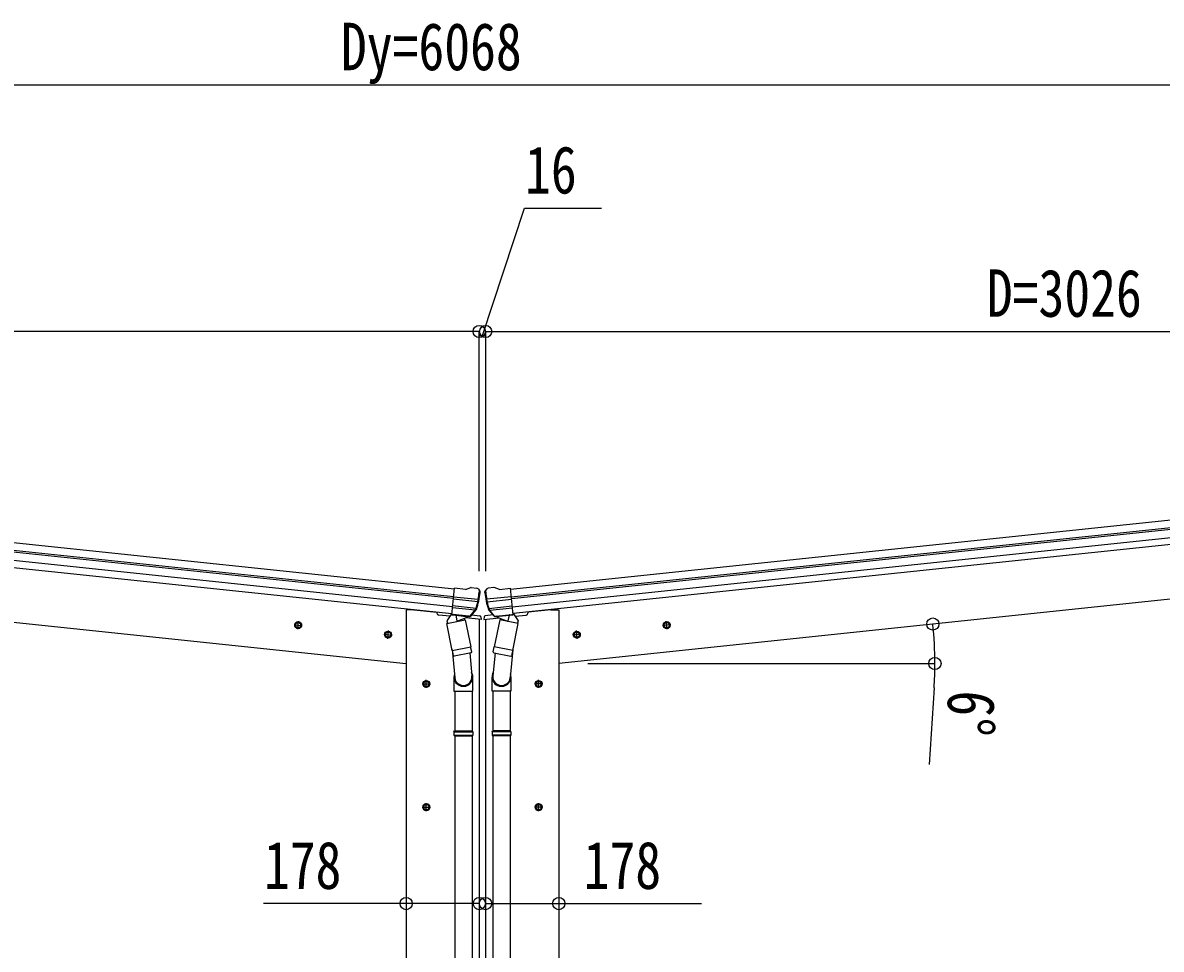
# Model space of a CAD drawing. Units: millimetres, scale not verified. Extents: x -14718 to 14718, y -10395 to 10395.
# Drawn here: x -8986 to -6216, y -3833 to -1579 of the extents above; entities that cross this region are included whole.
import ezdxf
from ezdxf.enums import TextEntityAlignment as Align

# ---------------------------------------------------------------- set-up
doc = ezdxf.new("R2010")
doc.units = ezdxf.units.MM
doc.header["$LTSCALE"] = 50
for name, color, linetype in [('0-4_YKK_13', 4, 'Continuous'), ('0-5_YKK_A1', 4, 'Continuous'), ('0-6_YKK_D', 6, 'Continuous')]:
    doc.layers.add(name, color=color, linetype=linetype)
doc.styles.add('ＭＳ ゴシック', font='')
doc.styles.get('ＭＳ ゴシック').set_extended_font_data('MS Gothic')

msp = doc.modelspace()

# ---------------------------------------------------------------- linework, layer by layer
at = {"layer": '0-4_YKK_13'}
for p, q in [((-7942.21, -3019.35), (-7935.43, -2954.8)), ((-7908.91, -2957.58), (-7935.43, -2954.8)), ((-7881.34, -2954.45), (-7881.34, -2954.45)), ((-7877.98, -2956.27), (-7877.98, -2956.27)), ((-7877.98, -2956.27), (-7874.48, -2960.59)), ((-7874.48, -2960.59), (-7873.78, -2961.45)), ((-7873.19, -2965.36), (-7873.11, -2963.49)), ((-7861.67, -2965.36), (-7861.75, -2963.49)), ((-7860.38, -2960.59), (-7861.08, -2961.45)), ((-7856.88, -2956.27), (-7860.38, -2960.59)), ((-7856.88, -2956.27), (-7856.88, -2956.27)), ((-7853.53, -2954.45), (-7853.52, -2954.45)), ((-7825.95, -2957.58), (-7799.43, -2954.8)), ((-7792.65, -3019.35), (-7799.43, -2954.8)), ((-7878.6, -2987.44), (-7938.2, -2981.18)), ((-7937.59, -2975.32), (-7877.85, -2981.6)), ((-7797.27, -2975.32), (-7857.01, -2981.6)), ((-7856.26, -2987.44), (-7796.66, -2981.18)), ((-7978.5, -3012.61), (-7978.08, -3015.78)), ((-7942.9, -3016.99), (-7954.1, -3033.91)), ((-7941.97, -3016.8), (-7942.9, -3016.99)), ((-7885.23, -3007.93), (-7940.4, -3002.13)), ((-7938.59, -3018.85), (-7940.16, -3018.69)), ((-7882.9, -3003.66), (-7939.94, -2997.66)), ((-7901.05, -3022.8), (-7938.59, -3018.85)), ((-7897.05, -3022.36), (-7884, -3006.43)), ((-7896.11, -3023), (-7882.41, -3007.25)), ((-7838.75, -3023), (-7852.45, -3007.25)), ((-7851.96, -3003.66), (-7794.93, -2997.66)), ((-7837.81, -3022.36), (-7850.86, -3006.43)), ((-7849.63, -3007.93), (-7794.46, -3002.13)), ((-7833.81, -3022.8), (-7796.27, -3018.85)), ((-7796.27, -3018.85), (-7794.7, -3018.69)), ((-7792.89, -3016.8), (-7791.96, -3016.99)), ((-7791.96, -3016.99), (-7780.76, -3033.91)), ((-7756.36, -3012.61), (-7756.78, -3015.78)), ((-7946.83, -3022.92), (-7973.65, -3020.1)), ((-7954.35, -3040.46), (-7909.47, -3031.32)), ((-7941, -3106.11), (-7954.35, -3040.46)), ((-7954.1, -3033.91), (-7952.83, -3040.15)), ((-7942.21, -3019.35), (-7932.27, -3020.39)), ((-7898.81, -3023.68), (-7942.19, -3019.12)), ((-7932.46, -3019.88), (-7929.54, -3034.23)), ((-7932.27, -3020.39), (-7932.02, -3020.51)), ((-7932.02, -3020.51), (-7906.68, -3023.17)), ((-7903.31, -3025.12), (-7928.07, -3034.87)), ((-7911.65, -3028.4), (-7910.99, -3031.63)), ((-7909.47, -3031.32), (-7896.11, -3096.98)), ((-7870.63, -3030.93), (-7908.07, -3027)), ((-7906.68, -3023.17), (-7906.41, -3023.11)), ((-7906.41, -3023.11), (-7898.72, -3023.92)), ((-7902.85, -3023.26), (-7902.7, -3023.99)), ((-7899.49, -3022.96), (-7901.05, -3022.8)), ((-7893.08, -3019.52), (-7874.19, -3021.51)), ((-7871.53, -3024.1), (-7870.63, -3030.93)), ((-7863.33, -3024.1), (-7864.23, -3030.93)), ((-7864.23, -3030.93), (-7826.79, -3027)), ((-7841.78, -3019.52), (-7860.67, -3021.51)), ((-7825.39, -3031.32), (-7838.75, -3096.98)), ((-7828.45, -3023.11), (-7836.14, -3023.92)), ((-7836.05, -3023.68), (-7792.67, -3019.12)), ((-7835.37, -3022.96), (-7833.81, -3022.8)), ((-7832.01, -3023.26), (-7832.16, -3023.99)), ((-7831.55, -3025.12), (-7806.8, -3034.87)), ((-7828.18, -3023.17), (-7828.45, -3023.11)), ((-7802.85, -3020.51), (-7828.18, -3023.17)), ((-7780.51, -3040.46), (-7825.39, -3031.32)), ((-7823.21, -3028.4), (-7823.87, -3031.63)), ((-7802.41, -3019.88), (-7805.32, -3034.23)), ((-7802.59, -3020.39), (-7802.85, -3020.51)), ((-7792.65, -3019.35), (-7802.59, -3020.39)), ((-7793.87, -3106.11), (-7780.51, -3040.46)), ((-7788.04, -3022.92), (-7761.22, -3020.1)), ((-7780.76, -3033.91), (-7782.03, -3040.15)), ((-7941, -3106.11), (-7896.11, -3096.98)), ((-7893.64, -3109.23), (-7896.13, -3096.98)), ((-7841.23, -3109.23), (-7838.73, -3096.98)), ((-7793.87, -3106.11), (-7838.75, -3096.98)), ((-7941.43, -3103.97), (-7934.78, -3171.72)), ((-7940.98, -3106.11), (-7938.45, -3118.58)), ((-7895.18, -3111.59), (-7936.14, -3119.92)), ((-7898.52, -3112.27), (-7892.96, -3167.99)), ((-7893.85, -3110.62), (-7893.85, -3110.62)), ((-7836.34, -3112.27), (-7841.9, -3167.99)), ((-7841.01, -3110.62), (-7841.01, -3110.62)), ((-7839.68, -3111.59), (-7798.72, -3119.92)), ((-7793.43, -3103.97), (-7800.08, -3171.72)), ((-7793.88, -3106.11), (-7796.42, -3118.58)), ((-7936.81, -3170.5), (-7936.81, -3205.15)), ((-7890.81, -3205.15), (-7890.81, -3170.8)), ((-7844.05, -3205.15), (-7844.05, -3170.8)), ((-7798.05, -3170.5), (-7798.05, -3205.15)), ((-7936.81, -3205.15), (-7890.81, -3205.15)), ((-7934.81, -3205.15), (-7934.81, -3301.89)), ((-7892.81, -3205.15), (-7892.81, -3301.89)), ((-7798.05, -3205.15), (-7844.05, -3205.15)), ((-7842.05, -3205.15), (-7842.05, -3301.89)), ((-7800.05, -3205.15), (-7800.05, -3301.89)), ((-7936.81, -3303.89), (-7935.81, -3301.89)), ((-7936.81, -3303.89), (-7890.81, -3303.89)), ((-7936.81, -3303.89), (-7936.81, -3311.89)), ((-7936.81, -3311.89), (-7890.81, -3311.89)), ((-7936.81, -3311.89), (-7935.81, -3313.89)), ((-7935.81, -3301.89), (-7891.81, -3301.89)), ((-7935.81, -3313.89), (-7891.81, -3313.89)), ((-7934.81, -3313.89), (-7934.81, -4175.58)), ((-7892.81, -3313.89), (-7892.81, -4175.58)), ((-7890.81, -3303.89), (-7891.81, -3301.89)), ((-7844.05, -3303.89), (-7843.05, -3301.89)), ((-7798.05, -3303.89), (-7844.05, -3303.89)), ((-7798.05, -3311.89), (-7844.05, -3311.89)), ((-7799.05, -3301.89), (-7843.05, -3301.89)), ((-7799.05, -3313.89), (-7843.05, -3313.89)), ((-7842.05, -3313.89), (-7842.05, -4175.58)), ((-7800.05, -3313.89), (-7800.05, -4175.58)), ((-7798.05, -3303.89), (-7799.05, -3301.89)), ((-7798.05, -3311.89), (-7799.05, -3313.89)), ((-7798.05, -3303.89), (-7798.05, -3311.89))]:
    msp.add_line(p, q, dxfattribs=at)
for points in [[(-7908.91, -2957.58), (-7896.11, -2953.18), (-7896.11, -2953.18)], [(-7894.82, -2953.03), (-7894.82, -2953.03), (-7881.34, -2954.45)], [(-7840.04, -2953.03), (-7840.04, -2953.03), (-7853.52, -2954.45)], [(-7825.95, -2957.58), (-7838.75, -2953.18), (-7838.75, -2953.18)], [(-7890.81, -3303.89), (-7890.81, -3311.89), (-7891.81, -3313.89)], [(-7844.05, -3303.89), (-7844.05, -3311.89), (-7843.05, -3313.89)]]:
    msp.add_lwpolyline(points, dxfattribs=at)
for centre, radius, start, end in [((-7895.14, -2956.01), 3, 84.02369, 108.97631), ((-7881.86, -2959.42), 5, 39.04426, 83.95574), ((-7853, -2959.42), 5, 96.04426, 140.95574), ((-7839.73, -2956.01), 3, 71.02369, 95.97631), ((-8074.09, -2944.24), 200.2, 342.20009, 347.53883), ((-8074.09, -2944.24), 202, 342.13916, 354), ((-7878.7, -2988.79), 1.35, 83.1605, 85.91927), ((-7875.82, -2987.81), 2.74, 167.02151, 172.43412), ((-7833.13, -2988.95), 45.32, 170.67122, 173.64518), ((-8067.02, -2946.29), 192.44, 349.4271, 354.57578), ((-7660.77, -2944.24), 202, 186, 197.86084), ((-7667.84, -2946.29), 192.44, 185.42422, 190.5729), ((-7901.73, -2988.95), 45.32, 6.35482, 9.32878), ((-7859.04, -2987.81), 2.74, 7.56588, 12.97849), ((-7856.17, -2988.79), 1.35, 94.08073, 96.8395), ((-7660.77, -2944.24), 200.2, 192.46117, 197.79991), ((-7973.12, -3015.13), 5, 187.5, 264), ((-7940.11, -3018.19), 0.5, 228.73754, 264), ((-7886.32, -3004.53), 3, 320.69111, 342.20009), ((-7884.68, -3005.28), 3, 319, 342.13916), ((-7850.18, -3005.28), 3, 197.86084, 221), ((-7848.54, -3004.53), 3, 197.79991, 219.30889), ((-7794.76, -3018.19), 0.5, 276, 311.26246), ((-7761.74, -3015.13), 5, 276, 352.5), ((-7933.04, -3020.04), 0.604, 15.29405, 86.90158), ((-7928.54, -3033.95), 1.03, 195.53431, 297.46103), ((-7903.68, -3024.19), 1, 291.5, 11.5), ((-7902.36, -3023.16), 0.5, 84, 191.5), ((-7899.44, -3022.46), 0.5, 264, 299.26246), ((-7898.37, -3021.04), 2.99, 273.2717, 319.00739), ((-7874.5, -3024.49), 3, 7.5, 84), ((-7860.36, -3024.49), 3, 96, 172.5), ((-7836.49, -3021.04), 2.99, 220.99261, 266.7283), ((-7835.42, -3022.46), 0.5, 240.73754, 276), ((-7832.5, -3023.16), 0.5, 348.5, 96), ((-7831.18, -3024.19), 1, 168.5, 248.5), ((-7806.32, -3033.95), 1.03, 242.53897, 344.46569), ((-7801.82, -3020.04), 0.604, 93.09842, 164.70595), ((-7936.54, -3117.96), 2, 198.03157, 281.5), ((-7895.58, -3109.63), 2, 281.5, 330.09038), ((-7895.54, -3109.65), 1.95, 330.02234, 12.45983), ((-7839.32, -3109.65), 1.95, 167.54017, 209.97766), ((-7839.28, -3109.63), 2, 209.90962, 258.5), ((-7798.32, -3117.96), 2, 258.5, 341.96843), ((-7920.81, -3170.8), 30, 0, 2.54858), ((-7814.05, -3170.8), 30, 177.45142, 180)]:
    msp.add_arc(centre, radius, start, end, dxfattribs=at)
for centre, major_axis, ratio, start_param, end_param in [((-7875.32, -2964.5), (0.38, 5.97), 0.020485, 0.671432, 1.5691306), ((-7879.66, -2958.96), (5.48, -2.51), 0.24881, 0.460585, 0.4641038), ((-7876.11, -2963.34), (-1.9, 2.34), 0.995767, 3.9859716, 4.712389), ((-7858.75, -2963.34), (1.9, 2.34), 0.995767, 1.5707963, 2.2972137), ((-7855.2, -2958.96), (-5.48, -2.51), 0.24881, 5.8190815, 5.8226003), ((-7859.54, -2964.5), (-0.38, 5.97), 0.020485, 4.7140547, 5.6117533), ((-8076.39, -2966.19), (20.92, 199.05), 0.994373, 4.7113789, 4.7277536), ((-7658.47, -2966.19), (-20.92, 199.05), 0.994373, 1.5554317, 1.5718064), ((-7898.5, -3020.7), (0.51, 2.96), 0.642905, 3.2459383, 4.203928), ((-7898.41, -3020.93), (1.1, -2.8), 0.997631, 5.8041905, 5.8929484), ((-7898.46, -3020.81), (3.02, -2.79), 0.650902, 5.2561448, 5.3289554), ((-7896.07, -3020.96), (1.71, 2.84), 0.040856, 2.1135035, 2.1416249), ((-7838.79, -3020.96), (-1.71, 2.84), 0.040856, 4.1415604, 4.1696818), ((-7836.36, -3020.7), (-0.51, 2.96), 0.642905, 2.0792573, 3.037247), ((-7836.4, -3020.81), (-3.02, -2.79), 0.650902, 0.9542299, 1.0270405), ((-7836.45, -3020.93), (-1.1, -2.8), 0.997631, 0.3902369, 0.4789948), ((-7913.81, -3170.5), (-23, 0), 0.996195, 5.9588909, 9.9444346), ((-7913.81, -3170.5), (-21, 0), 0.996195, 0.0583862, 3.2616355), ((-7821.05, -3170.5), (23, 0), 0.996195, 2.621936, 6.6074797), ((-7821.05, -3170.5), (21, 0), 0.996195, 3.0215498, 6.2247991)]:
    msp.add_ellipse(centre, major_axis=major_axis, ratio=ratio, start_param=start_param, end_param=end_param, dxfattribs=at)
at = {"layer": '0-5_YKK_A1'}
for p, q in [((-7935.64, -2956.79), (-10839.72, -2651.55)), ((-7799.22, -2956.79), (-4895.14, -2651.55)), ((-7938.05, -2979.86), (-10842.15, -2674.63)), ((-7937.62, -2975.68), (-10841.71, -2670.45)), ((-7797.24, -2975.68), (-4893.15, -2670.45)), ((-7796.81, -2979.86), (-4892.71, -2674.63)), ((-10845.99, -2711.22), (-7941.91, -3016.46)), ((-7940.15, -2999.72), (-10844.24, -2694.49)), ((-7794.71, -2999.72), (-4890.63, -2694.49)), ((-4888.87, -2711.22), (-7792.95, -3016.46)), ((-8053.11, -3007), (-8053.11, -5887.5)), ((-8034.11, -3007), (-8053.11, -3007)), ((-8034.11, -3007), (-7978.47, -3012.85)), ((-7700.75, -3007), (-7756.4, -3012.85)), ((-7700.75, -3007), (-7681.75, -3007)), ((-7681.75, -3007), (-7681.75, -5887.5)), ((-8325.74, -3043.58), (-8305.85, -3045.67)), ((-8321.87, -3040.22), (-8315.01, -3037.16)), ((-8316.84, -3054.57), (-8314.75, -3034.68)), ((-8315.01, -3037.16), (-8308.94, -3041.58)), ((-8308.94, -3041.58), (-8309.73, -3049.04)), ((-7875.11, -3030.46), (-7875.11, -5887.5)), ((-7859.75, -3030.46), (-7859.75, -5887.5)), ((-7409.12, -3043.58), (-7429.01, -3045.67)), ((-7419.85, -3037.16), (-7425.92, -3041.58)), ((-7425.92, -3041.58), (-7425.13, -3049.04)), ((-7418.02, -3054.57), (-7420.11, -3034.68)), ((-7412.99, -3040.22), (-7419.85, -3037.16)), ((-8309.73, -3049.04), (-8316.58, -3052.09)), ((-8106.96, -3066.58), (-8087.07, -3068.67)), ((-8103.08, -3063.21), (-8096.23, -3060.16)), ((-8098.06, -3077.57), (-8095.97, -3057.68)), ((-8090.94, -3072.04), (-8097.8, -3075.09)), ((-8096.23, -3060.16), (-8090.16, -3064.57)), ((-8090.16, -3064.57), (-8090.94, -3072.04)), ((-7627.9, -3066.58), (-7647.79, -3068.67)), ((-7638.63, -3060.16), (-7644.71, -3064.57)), ((-7644.71, -3064.57), (-7643.92, -3072.04)), ((-7643.92, -3072.04), (-7637.06, -3075.09)), ((-7636.8, -3077.57), (-7638.89, -3057.68)), ((-7631.78, -3063.21), (-7638.63, -3060.16)), ((-7425.13, -3049.04), (-7418.28, -3052.09)), ((-8010.57, -3183.75), (-8004.07, -3179.99)), ((-8004.07, -3197.5), (-8004.07, -3177.5)), ((-8004.07, -3179.99), (-7997.57, -3183.75)), ((-7997.57, -3183.75), (-7997.57, -3191.25)), ((-7730.79, -3179.99), (-7737.29, -3183.75)), ((-7737.29, -3183.75), (-7737.29, -3191.25)), ((-7730.79, -3197.5), (-7730.79, -3177.5)), ((-7724.29, -3183.75), (-7730.79, -3179.99)), ((-8014.07, -3187.5), (-7994.07, -3187.5)), ((-7997.57, -3191.25), (-8004.07, -3195.01)), ((-7720.79, -3187.5), (-7740.79, -3187.5)), ((-7737.29, -3191.25), (-7730.79, -3195.01)), ((-8014.04, -3487.56), (-7994.04, -3487.56)), ((-8010.54, -3483.81), (-8004.04, -3480.05)), ((-8004.04, -3497.56), (-8004.04, -3477.56)), ((-8004.04, -3480.05), (-7997.54, -3483.81)), ((-7997.54, -3483.81), (-7997.54, -3491.31)), ((-7720.82, -3487.56), (-7740.82, -3487.56)), ((-7730.82, -3480.05), (-7737.32, -3483.81)), ((-7737.32, -3483.81), (-7737.32, -3491.31)), ((-7730.82, -3497.56), (-7730.82, -3477.56)), ((-7724.32, -3483.81), (-7730.82, -3480.05)), ((-7997.54, -3491.31), (-8004.04, -3495.06)), ((-7737.32, -3491.31), (-7730.82, -3495.06))]:
    msp.add_line(p, q, dxfattribs=at)
for points in [[(-10853.18, -2713.39), (-10866.67, -2841.78), (-8053.11, -3137.5)], [(-4881.68, -2713.39), (-4868.19, -2841.78), (-7681.75, -3137.5)], [(-8316.58, -3052.09), (-8322.66, -3047.68), (-8321.87, -3040.22)], [(-7418.28, -3052.09), (-7412.21, -3047.68), (-7412.99, -3040.22)], [(-8097.8, -3075.09), (-8103.87, -3070.68), (-8103.08, -3063.21)], [(-7637.06, -3075.09), (-7630.99, -3070.68), (-7631.78, -3063.21)], [(-8004.07, -3195.01), (-8010.57, -3191.25), (-8010.57, -3183.75)], [(-7730.79, -3195.01), (-7724.29, -3191.25), (-7724.29, -3183.75)], [(-8004.04, -3495.06), (-8010.54, -3491.31), (-8010.54, -3483.81)], [(-7730.82, -3495.06), (-7724.32, -3491.31), (-7724.32, -3483.81)]]:
    msp.add_lwpolyline(points, dxfattribs=at)
for centre, radius in [((-8315.8, -3044.63), 8.5), ((-8315.8, -3044.63), 7.7), ((-8315.8, -3044.63), 6.5), ((-7419.06, -3044.63), 8.5), ((-7419.06, -3044.63), 7.7), ((-7419.06, -3044.63), 6.5), ((-8097.01, -3067.62), 8.5), ((-8097.01, -3067.62), 7.7), ((-8097.01, -3067.62), 6.5), ((-7637.85, -3067.62), 8.5), ((-7637.85, -3067.62), 7.7), ((-7637.85, -3067.62), 6.5), ((-8004.07, -3187.5), 8.5), ((-8004.07, -3187.5), 7.7), ((-8004.07, -3187.5), 6.5), ((-7730.79, -3187.5), 8.5), ((-7730.79, -3187.5), 7.7), ((-7730.79, -3187.5), 6.5), ((-8004.04, -3487.56), 8.5), ((-8004.04, -3487.56), 7.7), ((-8004.04, -3487.56), 6.5), ((-7730.82, -3487.56), 8.5), ((-7730.82, -3487.56), 7.7), ((-7730.82, -3487.56), 6.5)]:
    msp.add_circle(centre, radius, dxfattribs=at)
at = {"layer": '0-6_YKK_D'}
for p, q in [((-10726.61, -1729.96), (-5008.25, -1729.96)), ((-7875.23, -2329.96), (-10901.61, -2329.96)), ((-7875.43, -2911.84), (-7875.43, -2338.96)), ((-7875.43, -2339.96), (-7859.43, -2339.96)), ((-7875.23, -2912.84), (-7875.23, -2328.96)), ((-7859.63, -2912.84), (-7859.63, -2328.96)), ((-7859.63, -2329.96), (-4833.25, -2329.96)), ((-7859.43, -2911.84), (-7859.43, -2338.96)), ((-7611.12, -3137.89), (-6765.63, -3137.89)), ((-6768.56, -3197.36), (-6780.65, -3383.77))]:
    msp.add_line(p, q, dxfattribs=at)
for points in [[(-7867.43, -2339.96), (-7764.79, -2029.96), (-7577.99, -2029.96)], [(-7875.07, -3722.05), (-8053.07, -3722.05), (-8400.17, -3722.05)], [(-7859.79, -3722.05), (-7681.79, -3722.05), (-7334.69, -3722.05)]]:
    msp.add_lwpolyline(points, dxfattribs=at)
for centre in [(-7875.23, -2329.96), (-7859.63, -2329.96), (-6771.67, -3041.84), (-6766.63, -3137.89), (-8053.07, -3722.05), (-7875.07, -3722.05), (-7859.79, -3722.05), (-7681.79, -3722.05)]:
    msp.add_circle(centre, 14.88, dxfattribs=at)
for start, end in [(360, 6), (356.28919, 360)]:
    msp.add_arc((-7685.49, -3137.89), 918.85, start, end, dxfattribs=at)

# ---------------------------------------------------------------- texts
at = {"layer": '0-6_YKK_D', "style": 'ＭＳ ゴシック', "width": 0.8}
for s, p in [('Dy=6068', (-8211.83, -1728.96)), ('16', (-7763.79, -2028.96)), ('D=3026', (-6640.44, -2328.96)), ('178', (-8399.17, -3721.05)), ('178', (-7621.29, -3721.05))]:
    msp.add_text(s, height=115.5, dxfattribs=at).set_placement(p, align=Align.BOTTOM_LEFT)
msp.add_text('6°', height=115.5, rotation=266.289, dxfattribs=at).set_placement((-6767.63, -3198.42), align=Align.BOTTOM_LEFT)

doc.saveas('drawing.dxf')
